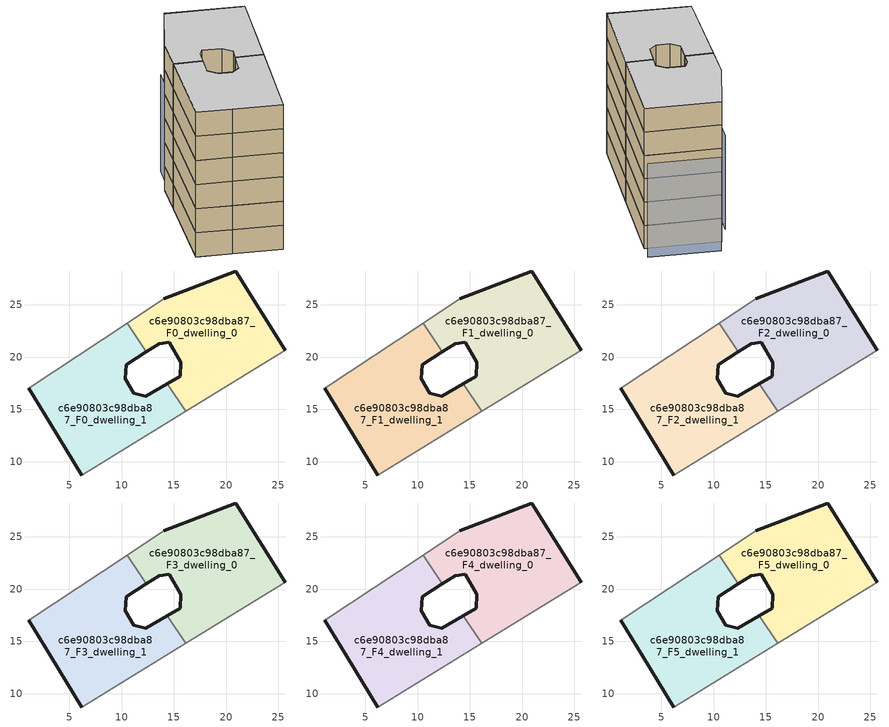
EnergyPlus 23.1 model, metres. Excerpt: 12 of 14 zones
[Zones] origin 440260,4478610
c6e90803c98dba87_F0_dwelling_0
 floor ground (EU_floor_Construction): 25.64,20.66 20.93,28.25 14.05,25.58 10.54,23.26 12.37,20.5 13.61,21.27 14.55,21.42 15.67,19.53 15.61,18.19 14.38,17.46 16.13,14.83 z0
 wall outside (EU_wall_Construction): 14.38,17.46 15.61,18.19 15.67,19.53 14.55,21.42 13.61,21.27 12.37,20.5 / 14.05,25.58 20.93,28.25 25.64,20.66 z0:3
 wall adiabatic (EU_wall_Construction): 25.64,20.66 16.13,14.83 / 10.54,23.26 14.05,25.58 z0:3
 wall to c6e90803c98dba87_F0_dwelling_1 (EU_wall_Construction): 16.13,14.83 14.38,17.46 / 12.37,20.5 10.54,23.26 z0:3
c6e90803c98dba87_F0_dwelling_1
 floor ground (EU_floor_Construction): 16.13,14.83 14.38,17.46 12.33,16.25 11.15,16.55 10.33,17.92 10.43,19.29 12.37,20.5 10.54,23.26 1.13,17.02 3.23,13.56 6.17,8.72 z0
 wall outside (EU_wall_Construction): 6.17,8.72 3.23,13.56 1.13,17.02 / 12.37,20.5 10.43,19.29 10.33,17.92 11.15,16.55 12.33,16.25 14.38,17.46 z0:3
 wall adiabatic (EU_wall_Construction): 16.13,14.83 6.17,8.72 / 1.13,17.02 10.54,23.26 z0:3
c6e90803c98dba87_F1_dwelling_0
 floor to c6e90803c98dba87_F0_dwelling_0 (EU_floor_Construction): 25.64,20.66 20.93,28.25 14.05,25.58 10.54,23.26 12.37,20.5 13.61,21.27 14.55,21.42 15.67,19.53 15.61,18.19 14.38,17.46 16.13,14.83 z3
 wall outside (EU_wall_Construction): 14.38,17.46 15.61,18.19 15.67,19.53 14.55,21.42 13.61,21.27 12.37,20.5 / 14.05,25.58 20.93,28.25 25.64,20.66 z3:6
 wall adiabatic (EU_wall_Construction): 25.64,20.66 16.13,14.83 / 10.54,23.26 14.05,25.58 z3:6
 wall to c6e90803c98dba87_F1_dwelling_1 (EU_wall_Construction): 16.13,14.83 14.38,17.46 / 12.37,20.5 10.54,23.26 z3:6
c6e90803c98dba87_F1_dwelling_1
 floor to c6e90803c98dba87_F0_dwelling_1 (EU_floor_Construction): 16.13,14.83 14.38,17.46 12.33,16.25 11.15,16.55 10.33,17.92 10.43,19.29 12.37,20.5 10.54,23.26 1.13,17.02 3.23,13.56 6.17,8.72 z3
 wall outside (EU_wall_Construction): 6.17,8.72 3.23,13.56 1.13,17.02 / 12.37,20.5 10.43,19.29 10.33,17.92 11.15,16.55 12.33,16.25 14.38,17.46 z3:6
 wall adiabatic (EU_wall_Construction): 16.13,14.83 6.17,8.72 / 1.13,17.02 10.54,23.26 z3:6
c6e90803c98dba87_F2_dwelling_0
 floor to c6e90803c98dba87_F1_dwelling_0 (EU_floor_Construction): 25.64,20.66 20.93,28.25 14.05,25.58 10.54,23.26 12.37,20.5 13.61,21.27 14.55,21.42 15.67,19.53 15.61,18.19 14.38,17.46 16.13,14.83 z6
 wall outside (EU_wall_Construction): 14.38,17.46 15.61,18.19 15.67,19.53 14.55,21.42 13.61,21.27 12.37,20.5 / 14.05,25.58 20.93,28.25 25.64,20.66 z6:9
 wall adiabatic (EU_wall_Construction): 25.64,20.66 16.13,14.83 / 10.54,23.26 14.05,25.58 z6:9
 wall to c6e90803c98dba87_F2_dwelling_1 (EU_wall_Construction): 16.13,14.83 14.38,17.46 / 12.37,20.5 10.54,23.26 z6:9
c6e90803c98dba87_F2_dwelling_1
 floor to c6e90803c98dba87_F1_dwelling_1 (EU_floor_Construction): 16.13,14.83 14.38,17.46 12.33,16.25 11.15,16.55 10.33,17.92 10.43,19.29 12.37,20.5 10.54,23.26 1.13,17.02 3.23,13.56 6.17,8.72 z6
 wall outside (EU_wall_Construction): 6.17,8.72 3.23,13.56 1.13,17.02 / 12.37,20.5 10.43,19.29 10.33,17.92 11.15,16.55 12.33,16.25 14.38,17.46 z6:9
 wall adiabatic (EU_wall_Construction): 16.13,14.83 6.17,8.72 / 1.13,17.02 10.54,23.26 z6:9
c6e90803c98dba87_F3_dwelling_0
 floor to c6e90803c98dba87_F2_dwelling_0 (EU_floor_Construction): 25.64,20.66 20.93,28.25 14.05,25.58 10.54,23.26 12.37,20.5 13.61,21.27 14.55,21.42 15.67,19.53 15.61,18.19 14.38,17.46 16.13,14.83 z9
 wall outside (EU_wall_Construction): 14.38,17.46 15.61,18.19 15.67,19.53 14.55,21.42 13.61,21.27 12.37,20.5 / 14.05,25.58 20.93,28.25 25.64,20.66 z9:12
 wall adiabatic (EU_wall_Construction): 25.64,20.66 16.13,14.83 / 10.54,23.26 14.05,25.58 z9:12
 wall to c6e90803c98dba87_F3_dwelling_1 (EU_wall_Construction): 16.13,14.83 14.38,17.46 / 12.37,20.5 10.54,23.26 z9:12
c6e90803c98dba87_F3_dwelling_1
 floor to c6e90803c98dba87_F2_dwelling_1 (EU_floor_Construction): 16.13,14.83 14.38,17.46 12.33,16.25 11.15,16.55 10.33,17.92 10.43,19.29 12.37,20.5 10.54,23.26 1.13,17.02 3.23,13.56 6.17,8.72 z9
 wall outside (EU_wall_Construction): 6.17,8.72 3.23,13.56 1.13,17.02 / 12.37,20.5 10.43,19.29 10.33,17.92 11.15,16.55 12.33,16.25 14.38,17.46 z9:12
 wall adiabatic (EU_wall_Construction): 16.13,14.83 6.17,8.72 / 1.13,17.02 10.54,23.26 z9:12
c6e90803c98dba87_F4_dwelling_0
 floor to c6e90803c98dba87_F3_dwelling_0 (EU_floor_Construction): 25.64,20.66 20.93,28.25 14.05,25.58 10.54,23.26 12.37,20.5 13.61,21.27 14.55,21.42 15.67,19.53 15.61,18.19 14.38,17.46 16.13,14.83 z12
 wall outside (EU_wall_Construction): 14.38,17.46 15.61,18.19 15.67,19.53 14.55,21.42 13.61,21.27 12.37,20.5 / 14.05,25.58 20.93,28.25 25.64,20.66 z12:15
 wall adiabatic (EU_wall_Construction): 25.64,20.66 16.13,14.83 / 10.54,23.26 14.05,25.58 z12:15
 wall to c6e90803c98dba87_F4_dwelling_1 (EU_wall_Construction): 16.13,14.83 14.38,17.46 / 12.37,20.5 10.54,23.26 z12:15
c6e90803c98dba87_F4_dwelling_1
 floor to c6e90803c98dba87_F3_dwelling_1 (EU_floor_Construction): 16.13,14.83 14.38,17.46 12.33,16.25 11.15,16.55 10.33,17.92 10.43,19.29 12.37,20.5 10.54,23.26 1.13,17.02 3.23,13.56 6.17,8.72 z12
 wall outside (EU_wall_Construction): 6.17,8.72 3.23,13.56 1.13,17.02 / 12.37,20.5 10.43,19.29 10.33,17.92 11.15,16.55 12.33,16.25 14.38,17.46 z12:15
 wall adiabatic (EU_wall_Construction): 16.13,14.83 6.17,8.72 / 1.13,17.02 10.54,23.26 z12:15
c6e90803c98dba87_F5_dwelling_0
 floor to c6e90803c98dba87_F4_dwelling_0 (EU_floor_Construction): 25.64,20.66 20.93,28.25 14.05,25.58 10.54,23.26 12.37,20.5 13.61,21.27 14.55,21.42 15.67,19.53 15.61,18.19 14.38,17.46 16.13,14.83 z15
 wall outside (EU_wall_Construction): 14.38,17.46 15.61,18.19 15.67,19.53 14.55,21.42 13.61,21.27 12.37,20.5 / 14.05,25.58 20.93,28.25 25.64,20.66 z15:18
 wall adiabatic (EU_wall_Construction): 25.64,20.66 16.13,14.83 / 10.54,23.26 14.05,25.58 z15:18
 wall to c6e90803c98dba87_F5_dwelling_1 (EU_wall_Construction): 16.13,14.83 14.38,17.46 / 12.37,20.5 10.54,23.26 z15:18
 ceiling to c6e90803c98dba87_F6_dwelling_0 (EU_floor_Construction): 20.93,28.25 25.64,20.66 16.13,14.83 14.38,17.46 15.61,18.19 15.67,19.53 14.55,21.42 13.61,21.27 12.37,20.5 10.54,23.26 14.05,25.58 z18
c6e90803c98dba87_F5_dwelling_1
 floor to c6e90803c98dba87_F4_dwelling_1 (EU_floor_Construction): 16.13,14.83 14.38,17.46 12.33,16.25 11.15,16.55 10.33,17.92 10.43,19.29 12.37,20.5 10.54,23.26 1.13,17.02 3.23,13.56 6.17,8.72 z15
 wall outside (EU_wall_Construction): 6.17,8.72 3.23,13.56 1.13,17.02 / 12.37,20.5 10.43,19.29 10.33,17.92 11.15,16.55 12.33,16.25 14.38,17.46 z15:18
 wall adiabatic (EU_wall_Construction): 16.13,14.83 6.17,8.72 / 1.13,17.02 10.54,23.26 z15:18
 ceiling to c6e90803c98dba87_F6_dwelling_1 (EU_floor_Construction): 12.37,20.5 10.43,19.29 10.33,17.92 11.15,16.55 12.33,16.25 14.38,17.46 16.13,14.83 6.17,8.72 3.23,13.56 1.13,17.02 10.54,23.26 z18
shading: 27.29,21.75 22.9,28.97 / 18.02,27.57 1.13,17.02 z0:12
[Building]
EU S2 Campaign: North Axis=0; Terrain=City; Solar Distribution=FullExterior
[Site:Location]
Madrid: Latitude=40.5; Longitude=-3.5; Time Zone=1; Elevation=609
[SizingPeriod:WeatherFileDays]
AnnualSizingPeriod: Begin Month=1; Begin Day of Month=1; End Month=12; End Day of Month=31; Day of Week for Start Day=Monday; Use Weather File Daylight Saving Period=No; Use Weather File Rain and Snow Indicators=No
[MATERIAL]
EU_InternalMass_Material: Roughness=MediumRough; Thickness=0.1; Conductivity=1; Density=1800; Specific Heat=900; Thermal Absorptance=0.9; Solar Absorptance=0.7; Visible Absorptance=0.7
[MATERIAL:NOMASS] Roughness=MediumRough; Thermal Absorptance=0.9; Solar Absorptance=0.7; Visible Absorptance=0.7
Name | Thermal Resistance
EU_wall_NoMass | 0.459673
EU_floor_NoMass | 0.788942
[CONSTRUCTION]
EU_wall_Construction: EU_wall_NoMass
EU_floor_Construction: EU_floor_NoMass
EU_InternalMass_Construction: EU_InternalMass_Material
[ZONE] Type=1; Multiplier=1; Ceiling Height=autocalculate; Floor Area=autocalculate; Part of Total Floor Area=Yes
Name | Volume
c6e90803c98dba87_F0_dwelling_0; c6e90803c98dba87_F1_dwelling_0; c6e90803c98dba87_F2_dwelling_0; c6e90803c98dba87_F3_dwelling_0; c6e90803c98dba87_F4_dwelling_0; c6e90803c98dba87_F5_dwelling_0 | 309.691
c6e90803c98dba87_F0_dwelling_1; c6e90803c98dba87_F1_dwelling_1; c6e90803c98dba87_F2_dwelling_1; c6e90803c98dba87_F3_dwelling_1; c6e90803c98dba87_F4_dwelling_1; c6e90803c98dba87_F5_dwelling_1 | 309.692
[INTERNALMASS] Construction=EU_InternalMass_Construction
Name | Zone or ZoneList | Surface Area
c6e90803c98dba87_F0_dwelling_0_EU_InternalMass | c6e90803c98dba87_F0_dwelling_0 | 103.23
c6e90803c98dba87_F0_dwelling_1_EU_InternalMass | c6e90803c98dba87_F0_dwelling_1 | 103.231
c6e90803c98dba87_F1_dwelling_0_EU_InternalMass | c6e90803c98dba87_F1_dwelling_0 | 103.23
c6e90803c98dba87_F1_dwelling_1_EU_InternalMass | c6e90803c98dba87_F1_dwelling_1 | 103.231
c6e90803c98dba87_F2_dwelling_0_EU_InternalMass | c6e90803c98dba87_F2_dwelling_0 | 103.23
c6e90803c98dba87_F2_dwelling_1_EU_InternalMass | c6e90803c98dba87_F2_dwelling_1 | 103.231
c6e90803c98dba87_F3_dwelling_0_EU_InternalMass | c6e90803c98dba87_F3_dwelling_0 | 103.23
c6e90803c98dba87_F3_dwelling_1_EU_InternalMass | c6e90803c98dba87_F3_dwelling_1 | 103.231
c6e90803c98dba87_F4_dwelling_0_EU_InternalMass | c6e90803c98dba87_F4_dwelling_0 | 103.23
c6e90803c98dba87_F4_dwelling_1_EU_InternalMass | c6e90803c98dba87_F4_dwelling_1 | 103.231
c6e90803c98dba87_F5_dwelling_0_EU_InternalMass | c6e90803c98dba87_F5_dwelling_0 | 103.23
c6e90803c98dba87_F5_dwelling_1_EU_InternalMass | c6e90803c98dba87_F5_dwelling_1 | 103.231
[OTHEREQUIPMENT] Fuel Type=Electricity; Design Level Calculation Method=Watts/Area; Power per Zone Floor Area=1; Fraction Latent=0; Fraction Radiant=0; Fraction Lost=0; Carbon Dioxide Generation Rate=0; EndUse Subcategory=EU_Step8_InternalGains
Name | Zone or ZoneList or Space or SpaceList | Schedule
EU_Step8_InternalGain_c6e90803c98dba87_F0_dwelling_0_f000 | c6e90803c98dba87_F0_dwelling_0 | EU_Step8_GainSchedule_c6e90803c98dba87_F0_dwelling_0_f000
EU_Step8_InternalGain_c6e90803c98dba87_F0_dwelling_1_f000 | c6e90803c98dba87_F0_dwelling_1 | EU_Step8_GainSchedule_c6e90803c98dba87_F0_dwelling_1_f000
EU_Step8_InternalGain_c6e90803c98dba87_F1_dwelling_0_f000 | c6e90803c98dba87_F1_dwelling_0 | EU_Step8_GainSchedule_c6e90803c98dba87_F1_dwelling_0_f000
EU_Step8_InternalGain_c6e90803c98dba87_F1_dwelling_1_f000 | c6e90803c98dba87_F1_dwelling_1 | EU_Step8_GainSchedule_c6e90803c98dba87_F1_dwelling_1_f000
EU_Step8_InternalGain_c6e90803c98dba87_F2_dwelling_0_f000 | c6e90803c98dba87_F2_dwelling_0 | EU_Step8_GainSchedule_c6e90803c98dba87_F2_dwelling_0_f000
EU_Step8_InternalGain_c6e90803c98dba87_F2_dwelling_1_f000 | c6e90803c98dba87_F2_dwelling_1 | EU_Step8_GainSchedule_c6e90803c98dba87_F2_dwelling_1_f000
EU_Step8_InternalGain_c6e90803c98dba87_F3_dwelling_0_f000 | c6e90803c98dba87_F3_dwelling_0 | EU_Step8_GainSchedule_c6e90803c98dba87_F3_dwelling_0_f000
EU_Step8_InternalGain_c6e90803c98dba87_F3_dwelling_1_f000 | c6e90803c98dba87_F3_dwelling_1 | EU_Step8_GainSchedule_c6e90803c98dba87_F3_dwelling_1_f000
EU_Step8_InternalGain_c6e90803c98dba87_F4_dwelling_0_f000 | c6e90803c98dba87_F4_dwelling_0 | EU_Step8_GainSchedule_c6e90803c98dba87_F4_dwelling_0_f000
EU_Step8_InternalGain_c6e90803c98dba87_F4_dwelling_1_f000 | c6e90803c98dba87_F4_dwelling_1 | EU_Step8_GainSchedule_c6e90803c98dba87_F4_dwelling_1_f000
EU_Step8_InternalGain_c6e90803c98dba87_F5_dwelling_0_f000 | c6e90803c98dba87_F5_dwelling_0 | EU_Step8_GainSchedule_c6e90803c98dba87_F5_dwelling_0_f000
EU_Step8_InternalGain_c6e90803c98dba87_F5_dwelling_1_f000 | c6e90803c98dba87_F5_dwelling_1 | EU_Step8_GainSchedule_c6e90803c98dba87_F5_dwelling_1_f000
[ZONEVENTILATION:DESIGNFLOWRATE] Schedule=EU_AlwaysOn; Design Flow Rate Calculation Method=AirChanges/Hour; Air Changes per Hour=0.719161; Ventilation Type=Natural; Fan Pressure Rise=0; Fan Total Efficiency=1; Constant Term Coefficient=1; Temperature Term Coefficient=0; Velocity Term Coefficient=0; Velocity Squared Term Coefficient=0; Minimum Indoor Temperature=-100; Maximum Indoor Temperature=100; Delta Temperature=-100; Minimum Outdoor Temperature=-100; Maximum Outdoor Temperature=100; Maximum Wind Speed=40
Name | Zone or ZoneList or Space or SpaceList
EU_ConstantAir_c6e90803c98dba87_F0_dwelling_0 | c6e90803c98dba87_F0_dwelling_0
EU_ConstantAir_c6e90803c98dba87_F0_dwelling_1 | c6e90803c98dba87_F0_dwelling_1
EU_ConstantAir_c6e90803c98dba87_F1_dwelling_0 | c6e90803c98dba87_F1_dwelling_0
EU_ConstantAir_c6e90803c98dba87_F1_dwelling_1 | c6e90803c98dba87_F1_dwelling_1
EU_ConstantAir_c6e90803c98dba87_F2_dwelling_0 | c6e90803c98dba87_F2_dwelling_0
EU_ConstantAir_c6e90803c98dba87_F2_dwelling_1 | c6e90803c98dba87_F2_dwelling_1
EU_ConstantAir_c6e90803c98dba87_F3_dwelling_0 | c6e90803c98dba87_F3_dwelling_0
EU_ConstantAir_c6e90803c98dba87_F3_dwelling_1 | c6e90803c98dba87_F3_dwelling_1
EU_ConstantAir_c6e90803c98dba87_F4_dwelling_0 | c6e90803c98dba87_F4_dwelling_0
EU_ConstantAir_c6e90803c98dba87_F4_dwelling_1 | c6e90803c98dba87_F4_dwelling_1
EU_ConstantAir_c6e90803c98dba87_F5_dwelling_0 | c6e90803c98dba87_F5_dwelling_0
EU_ConstantAir_c6e90803c98dba87_F5_dwelling_1 | c6e90803c98dba87_F5_dwelling_1
[HVACTEMPLATE:THERMOSTAT] Constant Heating Setpoint=20; Constant Cooling Setpoint=50
EU_HeatOnly_c6e90803c98dba87_F0_dwelling_0; EU_HeatOnly_c6e90803c98dba87_F0_dwelling_1; EU_HeatOnly_c6e90803c98dba87_F1_dwelling_0; EU_HeatOnly_c6e90803c98dba87_F1_dwelling_1; EU_HeatOnly_c6e90803c98dba87_F2_dwelling_0; EU_HeatOnly_c6e90803c98dba87_F2_dwelling_1; EU_HeatOnly_c6e90803c98dba87_F3_dwelling_0; EU_HeatOnly_c6e90803c98dba87_F3_dwelling_1; EU_HeatOnly_c6e90803c98dba87_F4_dwelling_0; EU_HeatOnly_c6e90803c98dba87_F4_dwelling_1; EU_HeatOnly_c6e90803c98dba87_F5_dwelling_0; EU_HeatOnly_c6e90803c98dba87_F5_dwelling_1; EU_HeatOnly_c6e90803c98dba87_F6_dwelling_0; EU_HeatOnly_c6e90803c98dba87_F6_dwelling_1
[HVACTEMPLATE:ZONE:IDEALLOADSAIRSYSTEM] System Availability Schedule=EU_AlwaysOn; Maximum Heating Supply Air Temperature=50; Minimum Cooling Supply Air Temperature=13; Maximum Heating Supply Air Humidity Ratio=0.0156; Minimum Cooling Supply Air Humidity Ratio=0.0077; Heating Limit=NoLimit; Cooling Limit=NoLimit; Heating Availability Schedule=EU_AlwaysOn; Cooling Availability Schedule=EU_CoolingOff; Dehumidification Control Type=ConstantSensibleHeatRatio; Cooling Sensible Heat Ratio=0.7; Dehumidification Setpoint=60; Humidification Control Type=None; Humidification Setpoint=30; Outdoor Air Method=None; Outdoor Air Flow Rate per Person=0.00944; Outdoor Air Flow Rate per Zone Floor Area=0; Outdoor Air Flow Rate per Zone=0; Demand Controlled Ventilation Type=None; Outdoor Air Economizer Type=NoEconomizer; Heat Recovery Type=None; Sensible Heat Recovery Effectiveness=0.7; Latent Heat Recovery Effectiveness=0.65
Name | Template Thermostat
c6e90803c98dba87_F0_dwelling_0 | EU_HeatOnly_c6e90803c98dba87_F0_dwelling_0
c6e90803c98dba87_F0_dwelling_1 | EU_HeatOnly_c6e90803c98dba87_F0_dwelling_1
c6e90803c98dba87_F1_dwelling_0 | EU_HeatOnly_c6e90803c98dba87_F1_dwelling_0
c6e90803c98dba87_F1_dwelling_1 | EU_HeatOnly_c6e90803c98dba87_F1_dwelling_1
c6e90803c98dba87_F2_dwelling_0 | EU_HeatOnly_c6e90803c98dba87_F2_dwelling_0
c6e90803c98dba87_F2_dwelling_1 | EU_HeatOnly_c6e90803c98dba87_F2_dwelling_1
c6e90803c98dba87_F3_dwelling_0 | EU_HeatOnly_c6e90803c98dba87_F3_dwelling_0
c6e90803c98dba87_F3_dwelling_1 | EU_HeatOnly_c6e90803c98dba87_F3_dwelling_1
c6e90803c98dba87_F4_dwelling_0 | EU_HeatOnly_c6e90803c98dba87_F4_dwelling_0
c6e90803c98dba87_F4_dwelling_1 | EU_HeatOnly_c6e90803c98dba87_F4_dwelling_1
c6e90803c98dba87_F5_dwelling_0 | EU_HeatOnly_c6e90803c98dba87_F5_dwelling_0
c6e90803c98dba87_F5_dwelling_1 | EU_HeatOnly_c6e90803c98dba87_F5_dwelling_1
[SIZING:ZONE] Zone Cooling Design Supply Air Temperature Input Method=SupplyAirTemperature; Zone Cooling Design Supply Air Temperature=13; Zone Heating Design Supply Air Temperature Input Method=SupplyAirTemperature; Zone Heating Design Supply Air Temperature=50; Zone Cooling Design Supply Air Humidity Ratio=0.008; Zone Heating Design Supply Air Humidity Ratio=0.008; Cooling Design Air Flow Method=DesignDay; Cooling Design Air Flow Rate=0; Cooling Minimum Air Flow per Zone Floor Area=0.000762; Cooling Minimum Air Flow=0; Cooling Minimum Air Flow Fraction=0.2; Heating Design Air Flow Method=DesignDay; Heating Design Air Flow Rate=0; Heating Maximum Air Flow per Zone Floor Area=0.002032; Heating Maximum Air Flow=0.141576; Heating Maximum Air Flow Fraction=0.3; Account for Dedicated Outdoor Air System=No; Dedicated Outdoor Air System Control Strategy=NeutralSupplyAir; Dedicated Outdoor Air Low Setpoint Temperature for Design=autosize; Dedicated Outdoor Air High Setpoint Temperature for Design=autosize; Zone Load Sizing Method=Sensible Load Only No Latent Load; Zone Latent Cooling Design Supply Air Humidity Ratio Input Method=HumidityRatioDifference; Zone Cooling Design Supply Air Humidity Ratio Difference=0.005; Zone Latent Heating Design Supply Air Humidity Ratio Input Method=HumidityRatioDifference; Zone Humidification Design Supply Air Humidity Ratio Difference=0.005
c6e90803c98dba87_F0_dwelling_0; c6e90803c98dba87_F0_dwelling_1; c6e90803c98dba87_F1_dwelling_0; c6e90803c98dba87_F1_dwelling_1; c6e90803c98dba87_F2_dwelling_0; c6e90803c98dba87_F2_dwelling_1; c6e90803c98dba87_F3_dwelling_0; c6e90803c98dba87_F3_dwelling_1; c6e90803c98dba87_F4_dwelling_0; c6e90803c98dba87_F4_dwelling_1; c6e90803c98dba87_F5_dwelling_0; c6e90803c98dba87_F5_dwelling_1
[SCHEDULE:CONSTANT]
Name | Hourly Value
EU_AlwaysOn | 1
EU_CoolingOff | 0
[SCHEDULE:FILE] Column Number=1; Rows to Skip at Top=0; Number of Hours of Data=8760; Column Separator=Comma; Interpolate to Timestep=No; Minutes per Item=60; Adjust Schedule for Daylight Savings=Yes
Name | File
EU_Step8_GainSchedule_c6e90803c98dba87_F0_dwelling_0_f000 | ../../schedules/c6e90803c98dba87/c6e90803c98dba87_F0_dwelling_0_f000_gain.csv
EU_Step8_GainSchedule_c6e90803c98dba87_F0_dwelling_1_f000 | ../../schedules/c6e90803c98dba87/c6e90803c98dba87_F0_dwelling_1_f000_gain.csv
EU_Step8_GainSchedule_c6e90803c98dba87_F1_dwelling_0_f000 | ../../schedules/c6e90803c98dba87/c6e90803c98dba87_F1_dwelling_0_f000_gain.csv
EU_Step8_GainSchedule_c6e90803c98dba87_F1_dwelling_1_f000 | ../../schedules/c6e90803c98dba87/c6e90803c98dba87_F1_dwelling_1_f000_gain.csv
EU_Step8_GainSchedule_c6e90803c98dba87_F2_dwelling_0_f000 | ../../schedules/c6e90803c98dba87/c6e90803c98dba87_F2_dwelling_0_f000_gain.csv
EU_Step8_GainSchedule_c6e90803c98dba87_F2_dwelling_1_f000 | ../../schedules/c6e90803c98dba87/c6e90803c98dba87_F2_dwelling_1_f000_gain.csv
EU_Step8_GainSchedule_c6e90803c98dba87_F3_dwelling_0_f000 | ../../schedules/c6e90803c98dba87/c6e90803c98dba87_F3_dwelling_0_f000_gain.csv
EU_Step8_GainSchedule_c6e90803c98dba87_F3_dwelling_1_f000 | ../../schedules/c6e90803c98dba87/c6e90803c98dba87_F3_dwelling_1_f000_gain.csv
EU_Step8_GainSchedule_c6e90803c98dba87_F4_dwelling_0_f000 | ../../schedules/c6e90803c98dba87/c6e90803c98dba87_F4_dwelling_0_f000_gain.csv
EU_Step8_GainSchedule_c6e90803c98dba87_F4_dwelling_1_f000 | ../../schedules/c6e90803c98dba87/c6e90803c98dba87_F4_dwelling_1_f000_gain.csv
EU_Step8_GainSchedule_c6e90803c98dba87_F5_dwelling_0_f000 | ../../schedules/c6e90803c98dba87/c6e90803c98dba87_F5_dwelling_0_f000_gain.csv
EU_Step8_GainSchedule_c6e90803c98dba87_F5_dwelling_1_f000 | ../../schedules/c6e90803c98dba87/c6e90803c98dba87_F5_dwelling_1_f000_gain.csv
